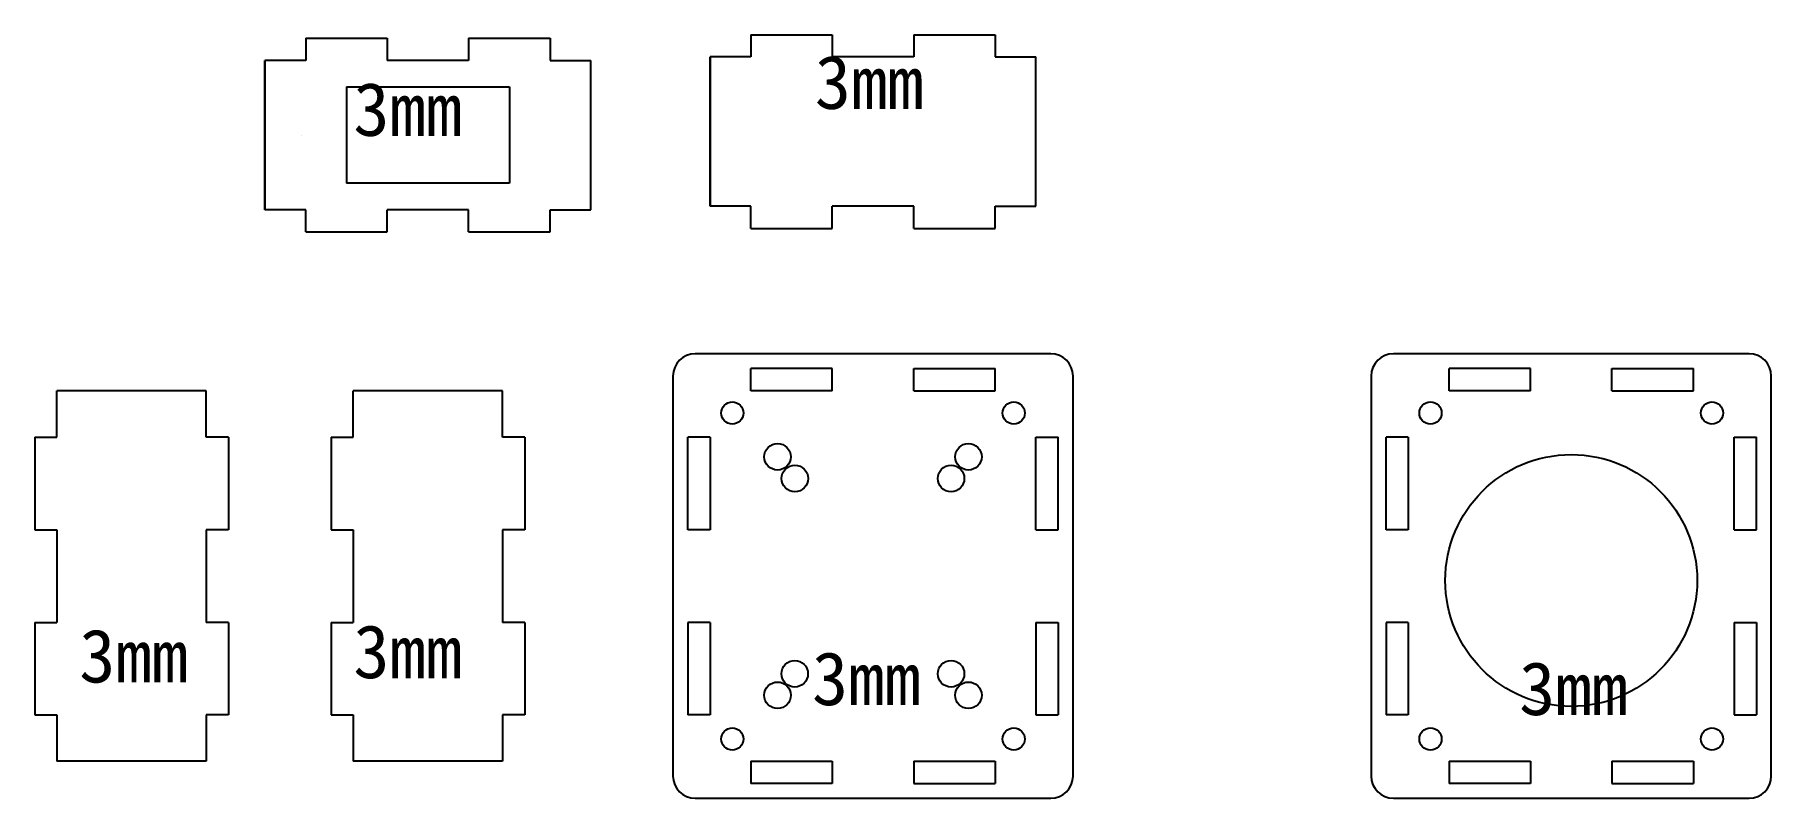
# Model space of a CAD drawing. Header units: millimetres. Extents: x 114 to 349, y 110 to 213.
import ezdxf

# ---------------------------------------------------------------- set-up
doc = ezdxf.new("R2010")
doc.units = ezdxf.units.MM
doc.styles.add('textstyle17', font='SimSun.ttf')

msp = doc.modelspace()

# ---------------------------------------------------------------- linework, layer by layer
for p, q in [((151, 212.11), (151, 209.11)), ((151, 212.11), (162, 212.11)), ((162, 212.11), (162, 209.11)), ((173, 212.11), (173, 209.11)), ((173, 212.11), (184, 212.11)), ((184, 212.11), (184, 209.11)), ((211.08, 212.58), (211.08, 209.58)), ((211.08, 212.58), (222.08, 212.58)), ((222.08, 212.58), (222.08, 209.58)), ((233.08, 212.58), (233.08, 209.58)), ((233.08, 212.58), (244.08, 212.58)), ((244.08, 212.58), (244.08, 209.58)), ((145.5, 188.96), (145.5, 209.11)), ((151, 209.11), (145.5, 209.11)), ((145.5, 209.11), (145.5, 188.96)), ((173, 209.11), (162, 209.11)), ((184, 209.11), (189.5, 209.11)), ((189.5, 188.96), (189.5, 209.11)), ((189.5, 188.96), (189.5, 209.11)), ((205.58, 189.43), (205.58, 209.58)), ((211.08, 209.58), (205.58, 209.58)), ((205.58, 209.58), (205.58, 189.43)), ((233.08, 209.58), (222.08, 209.58)), ((244.08, 209.58), (249.58, 209.58)), ((249.58, 189.43), (249.58, 209.58)), ((249.58, 189.43), (249.58, 209.58)), ((151, 188.96), (145.5, 188.96)), ((151, 185.96), (151, 188.96)), ((162, 185.96), (162, 188.96)), ((173, 188.96), (162, 188.96)), ((173, 185.96), (173, 188.96)), ((184, 185.96), (184, 188.96)), ((184, 188.96), (189.5, 188.96)), ((211.08, 189.43), (205.58, 189.43)), ((211.08, 186.43), (211.08, 189.43)), ((222.08, 186.43), (222.08, 189.43)), ((233.08, 189.43), (222.08, 189.43)), ((233.08, 186.43), (233.08, 189.43)), ((244.08, 186.43), (244.08, 189.43)), ((244.08, 189.43), (249.58, 189.43)), ((151, 185.96), (162, 185.96)), ((173, 185.96), (184, 185.96)), ((211.08, 186.43), (222.08, 186.43)), ((233.08, 186.43), (244.08, 186.43)), ((211.08, 164.51), (211.08, 167.51)), ((222.08, 167.51), (211.08, 167.51)), ((222.08, 164.51), (222.08, 167.51)), ((233.08, 164.51), (233.08, 167.51)), ((233.08, 167.51), (244.08, 167.51)), ((244.08, 164.51), (244.08, 167.51)), ((305.33, 164.51), (305.33, 167.51)), ((316.33, 167.51), (305.33, 167.51)), ((316.33, 164.51), (316.33, 167.51)), ((327.33, 164.51), (327.33, 167.51)), ((327.33, 167.51), (338.33, 167.51)), ((338.33, 164.51), (338.33, 167.51)), ((137.58, 164.51), (117.43, 164.51)), ((117.43, 158.26), (117.43, 164.51)), ((137.58, 158.26), (137.58, 164.51)), ((177.58, 164.51), (157.43, 164.51)), ((157.43, 158.26), (157.43, 164.51)), ((177.58, 158.26), (177.58, 164.51)), ((233.08, 164.51), (244.08, 164.51)), ((327.33, 164.51), (338.33, 164.51)), ((114.43, 158.26), (117.43, 158.26)), ((114.43, 158.26), (114.43, 145.76)), ((140.58, 158.26), (137.58, 158.26)), ((140.58, 158.26), (140.58, 145.76)), ((154.43, 158.26), (157.43, 158.26)), ((154.43, 158.26), (154.43, 145.76)), ((180.58, 158.26), (177.58, 158.26)), ((180.58, 158.26), (180.58, 145.76)), ((205.58, 158.26), (202.58, 158.26)), ((202.58, 145.76), (202.58, 158.26)), ((205.58, 158.26), (205.58, 145.76)), ((249.58, 158.26), (252.58, 158.26)), ((249.58, 145.76), (249.58, 158.26)), ((252.58, 145.76), (252.58, 158.26)), ((299.83, 158.26), (296.83, 158.26)), ((296.83, 145.76), (296.83, 158.26)), ((299.83, 158.26), (299.83, 145.76)), ((343.83, 158.26), (346.83, 158.26)), ((343.83, 145.76), (343.83, 158.26)), ((346.83, 145.76), (346.83, 158.26)), ((114.43, 145.76), (117.43, 145.76)), ((117.43, 145.76), (117.43, 133.26)), ((140.58, 145.76), (137.58, 145.76)), ((137.58, 145.76), (137.58, 133.26)), ((154.43, 145.76), (157.43, 145.76)), ((157.43, 145.76), (157.43, 133.26)), ((180.58, 145.76), (177.58, 145.76)), ((177.58, 145.76), (177.58, 133.26)), ((205.58, 145.76), (202.58, 145.76)), ((249.58, 145.76), (252.58, 145.76)), ((299.83, 145.76), (296.83, 145.76)), ((343.83, 145.76), (346.83, 145.76)), ((114.43, 133.26), (117.43, 133.26)), ((114.43, 133.26), (114.43, 120.76)), ((140.58, 133.26), (137.58, 133.26)), ((140.58, 133.26), (140.58, 120.76)), ((154.43, 133.26), (157.43, 133.26)), ((154.43, 133.26), (154.43, 120.76)), ((180.58, 133.26), (177.58, 133.26)), ((180.58, 133.26), (180.58, 120.76)), ((205.58, 133.26), (202.58, 133.26)), ((202.58, 133.26), (202.58, 120.76)), ((205.58, 133.26), (205.58, 120.76)), ((249.58, 133.26), (252.58, 133.26)), ((249.58, 133.26), (249.58, 120.76)), ((252.58, 133.26), (252.58, 120.76)), ((299.83, 133.26), (296.83, 133.26)), ((296.83, 133.26), (296.83, 120.76)), ((299.83, 133.26), (299.83, 120.76)), ((343.83, 133.26), (346.83, 133.26)), ((343.83, 133.26), (343.83, 120.76)), ((346.83, 133.26), (346.83, 120.76)), ((114.43, 120.76), (117.43, 120.76)), ((117.43, 120.76), (117.43, 114.51)), ((140.58, 120.76), (137.58, 120.76)), ((137.58, 120.76), (137.58, 114.51)), ((154.43, 120.76), (157.43, 120.76)), ((157.43, 120.76), (157.43, 114.51)), ((180.58, 120.76), (177.58, 120.76)), ((177.58, 120.76), (177.58, 114.51)), ((205.58, 120.76), (202.58, 120.76)), ((249.58, 120.76), (252.58, 120.76)), ((299.83, 120.76), (296.83, 120.76)), ((343.83, 120.76), (346.83, 120.76)), ((137.58, 114.51), (117.43, 114.51)), ((177.58, 114.51), (157.43, 114.51)), ((211.08, 114.51), (211.08, 111.51)), ((211.08, 114.51), (222.08, 114.51)), ((222.08, 114.51), (222.08, 111.51)), ((233.08, 114.51), (233.08, 111.51)), ((233.08, 114.51), (244.08, 114.51)), ((244.08, 114.51), (244.08, 111.51)), ((305.33, 114.51), (305.33, 111.51)), ((305.33, 114.51), (316.33, 114.51)), ((316.33, 114.51), (316.33, 111.51)), ((327.33, 114.51), (327.33, 111.51)), ((327.33, 114.51), (338.33, 114.51)), ((338.33, 114.51), (338.33, 111.51)), ((222.08, 111.51), (211.08, 111.51)), ((233.08, 111.51), (244.08, 111.51)), ((316.33, 111.51), (305.33, 111.51)), ((327.33, 111.51), (338.33, 111.51))]:
    msp.add_line(p, q)
at = {"linetype": 'Continuous'}
for p, q in [((156.5, 205.53), (178.5, 205.53)), ((156.5, 205.53), (156.5, 192.53)), ((178.5, 205.53), (178.5, 192.53)), ((145.5, 199.03), (145.5, 199.03)), ((150.5, 199.03), (150.5, 199.03)), ((178.5, 192.53), (156.5, 192.53)), ((251.58, 169.51), (203.58, 169.51)), ((345.83, 169.51), (297.83, 169.51)), ((200.58, 166.51), (200.58, 112.51)), ((254.58, 112.51), (254.58, 166.51)), ((294.83, 166.51), (294.83, 112.51)), ((348.83, 112.51), (348.83, 166.51)), ((222.08, 164.51), (211.08, 164.51)), ((211.08, 164.51), (211.08, 164.51)), ((316.33, 164.51), (305.33, 164.51)), ((305.33, 164.51), (305.33, 164.51)), ((203.58, 109.51), (251.58, 109.51)), ((297.83, 109.51), (345.83, 109.51))]:
    msp.add_line(p, q, dxfattribs=at)
for centre, radius in [((208.58, 161.51), 1.5), ((246.58, 161.51), 1.5), ((302.83, 161.51), 1.5), ((340.83, 161.51), 1.5), ((214.69, 155.61), 1.79), ((240.46, 155.61), 1.79), ((321.83, 138.91), 17), ((217.03, 152.68), 1.79), ((238.11, 152.68), 1.79), ((217.01, 126.32), 1.79), ((238.11, 126.32), 1.79), ((214.69, 123.41), 1.79), ((240.46, 123.41), 1.79), ((208.58, 117.51), 1.5), ((246.58, 117.51), 1.5), ((302.83, 117.51), 1.5), ((340.83, 117.51), 1.5)]:
    msp.add_circle(centre, radius)
for centre, start, end in [((203.58, 166.51), 90, 180), ((251.58, 166.51), 0, 90), ((297.83, 166.51), 90, 180), ((345.83, 166.51), 0, 90), ((203.58, 112.51), 180, 270), ((251.58, 112.51), 270, 0), ((297.83, 112.51), 180, 270), ((345.83, 112.51), 270, 0)]:
    msp.add_arc(centre, 3, start, end, dxfattribs=at)

# ---------------------------------------------------------------- texts
at = {"char_height": 33.549, "attachment_point": 1, "line_spacing_factor": 1.15057, "style": 'textstyle17'}
for insert in [(219.72, 209.76), (157.43, 206.12), (120.43, 132.33), (157.43, 132.91), (219.34, 129.27), (314.79, 127.93)]:
    msp.add_mtext('{\\H0.21429x;3mm}', dxfattribs=dict(at, insert=insert))

doc.saveas('drawing.dxf')
